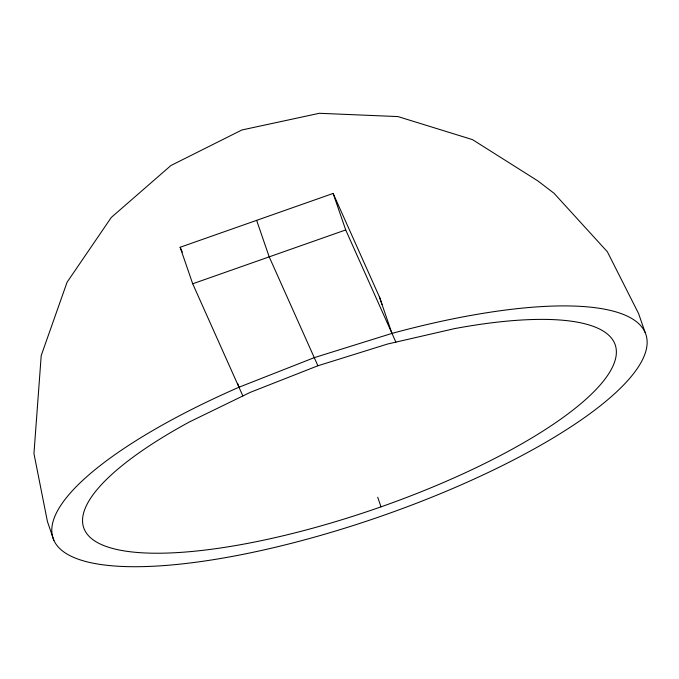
<?xml version="1.0" encoding="UTF-8"?>
<svg xmlns="http://www.w3.org/2000/svg" width="679" height="679" viewBox="0 0 679 679"><rect width="100%" height="100%" fill="white"/><g stroke="black" fill="none" stroke-linecap="round" stroke-linejoin="round"><path stroke-width="1.02" d="M238.974 387.234L314.275 357.638L391.978 333.397A313.435 85.868 -19 0 1 611.779 396.239A313.435 85.868 -19 0 1 127.516 566.625A313.435 85.868 -19 0 1 238.974 387.234L237.642 383.363M317.908 365.769L250.39 392.301L189.619 421.837A281.038 76.99 -19 0 0 166.711 553.079A281.038 76.99 -19 0 0 572.77 410.218A281.038 76.99 -19 0 0 454.658 328.594L387.582 344.032L317.908 365.769L269.198 256.857L256.628 220.352M242.87 395.959L192.7 283.78L180.13 247.266L333.134 193.439L379.714 297.572L382.048 304.455M192.7 283.78L345.704 229.943L395.882 342.123M180.13 247.266L182.286 252.104M377.711 497.266L381.012 506.848M645.05 332.311L638.616 313.63L607.391 251.807L553.971 193.209L537.751 180.843L472.482 139.619L397.979 116.584L319.334 113.291L241.885 129.978L170.938 165.506L111.305 217.441L67.06 282.26L41.215 355.541L33.95 453.564L47.445 521.625L53.879 540.306M379.408 296.893L391.978 333.397M333.134 193.439L345.704 229.943"/></g></svg>
